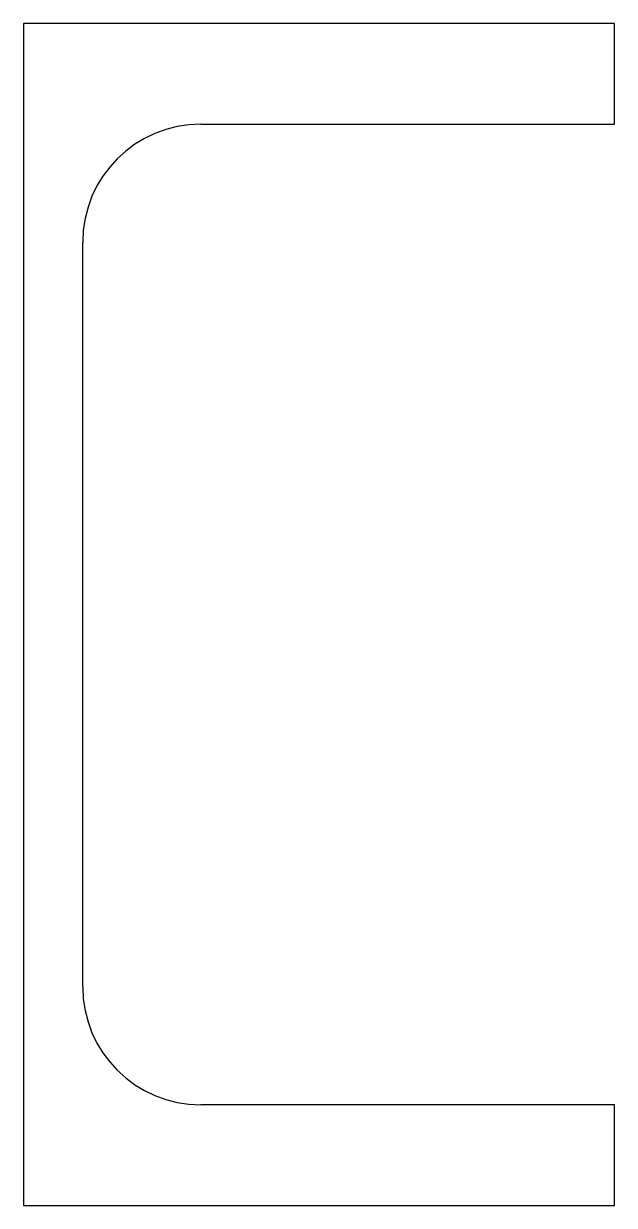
# Model space of a CAD drawing. Extents: x -15 to 35, y -8 to 92.
import ezdxf

# ---------------------------------------------------------------- set-up
doc = ezdxf.new("R2010")
doc.units = 0
doc.layers.add('OUTER_LOOP', color=7, linetype='CONTINUOUS')

msp = doc.modelspace()

# ---------------------------------------------------------------- linework, layer by layer
at = {"layer": 'OUTER_LOOP', "color": 3, "linetype": 'CONTINUOUS'}
for p, q in [((35, 91.5), (-15, 91.5)), ((-15, 91.5), (-15, -8.5)), ((35, 83), (35, 91.5)), ((0, 83), (35, 83)), ((-10, 10), (-10, 73)), ((35, 0), (0, 0)), ((35, -8.5), (35, 0)), ((-15, -8.5), (35, -8.5))]:
    msp.add_line(p, q, dxfattribs=at)
for centre, start, end in [((0, 73), 90, 180), ((0, 10), 180, 270)]:
    msp.add_arc(centre, 10, start, end, dxfattribs=at)

doc.saveas('drawing.dxf')
